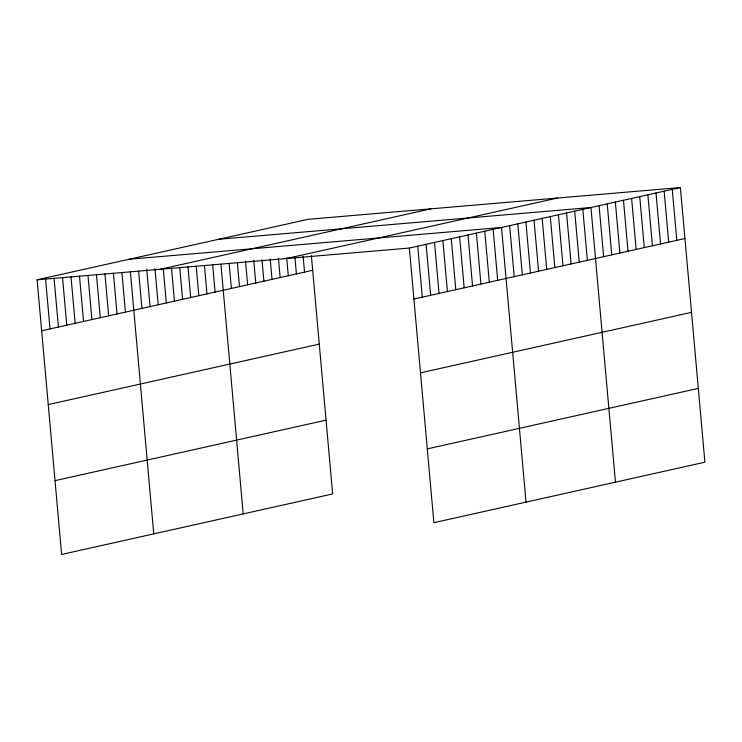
<?xml version="1.0" encoding="UTF-8"?>
<svg xmlns="http://www.w3.org/2000/svg" width="742" height="742" viewBox="0 0 742 742"><rect width="100%" height="100%" fill="white"/><g stroke="black" fill="none" stroke-linecap="round" stroke-linejoin="round"><path stroke-width="1.11" d="M311.362 255.563L332.639 493.949L61.614 554.45L37.1 279.799L308.125 219.307L680.386 187.55L704.9 462.201L433.875 522.693L409.361 248.051L680.386 187.55M159.947 269.318L430.972 208.827M286.514 258.522L557.539 198.031M41.654 330.784L312.679 270.292M413.915 299.035L684.94 238.534M48.239 404.594L319.264 344.103M420.501 372.846L691.525 312.345M55.029 480.64L326.053 420.148M427.29 448.891L698.315 388.391M218.686 239.267L590.947 207.519L615.461 482.161M129.247 259.236L501.509 227.479L526.022 502.13M37.1 279.799L409.361 248.051M672.261 189.368L676.806 240.352M664.127 191.176L668.681 242.17M655.993 192.994L660.547 243.979M647.868 194.812L652.413 245.797M639.734 196.621L644.288 247.615M631.6 198.439L636.154 249.423M623.475 200.257L628.02 251.241M615.341 202.074L619.895 253.059M607.216 203.883L611.76 254.877M599.082 205.701L603.636 256.686M582.822 209.327L587.367 260.321M574.688 211.145L579.242 262.13M566.554 212.963L571.108 263.948M558.429 214.772L562.974 265.766M550.295 216.59L554.849 267.574M542.161 218.408L546.715 269.392M534.036 220.216L538.581 271.21M525.902 222.034L530.456 273.019M517.777 223.852L522.322 274.837M509.643 225.661L514.197 276.655M493.133 229.352L497.687 280.337M484.758 231.216L489.312 282.201M476.383 233.09L480.927 284.075M468.007 234.954L472.552 285.948M459.623 236.828L464.177 287.813M451.247 238.701L455.801 289.686M442.872 240.566L447.426 291.55M434.497 242.439L439.041 293.424M426.121 244.303L430.666 295.297M417.737 246.177L422.291 297.162M303.126 256.24L304.545 272.11M294.899 256.927L296.41 273.919M286.662 257.604L288.286 275.736M278.435 258.29L280.151 277.554M270.199 258.967L272.026 279.363M261.972 259.654L263.892 281.181M253.736 260.331L255.758 282.999M245.509 261.017L247.633 284.807M237.375 262.835L239.499 286.625M229.148 263.512L231.365 288.443M220.912 264.198L243.2 513.918M212.676 264.875L215.106 292.07M204.449 265.562L206.972 293.888M196.213 266.239L198.847 295.696M187.986 266.925L190.713 297.514M179.75 267.602L182.588 299.332M171.523 268.289L174.453 301.141M163.286 268.966L166.319 302.959M154.957 268.521L158.194 304.776M146.721 269.198L150.06 306.585M138.596 271.015L141.926 308.403M130.36 271.693L153.761 533.878M121.883 272.435L125.426 312.085M113.405 273.167L117.041 313.959M104.928 273.909L108.666 315.832M96.451 274.642L100.291 317.697M87.973 275.375L91.915 319.57M79.487 276.117L83.54 321.434M71.009 276.849L75.155 323.308M62.532 277.591L66.78 325.182M54.055 278.324L58.405 327.046M45.475 277.935L50.029 328.919"/></g></svg>
